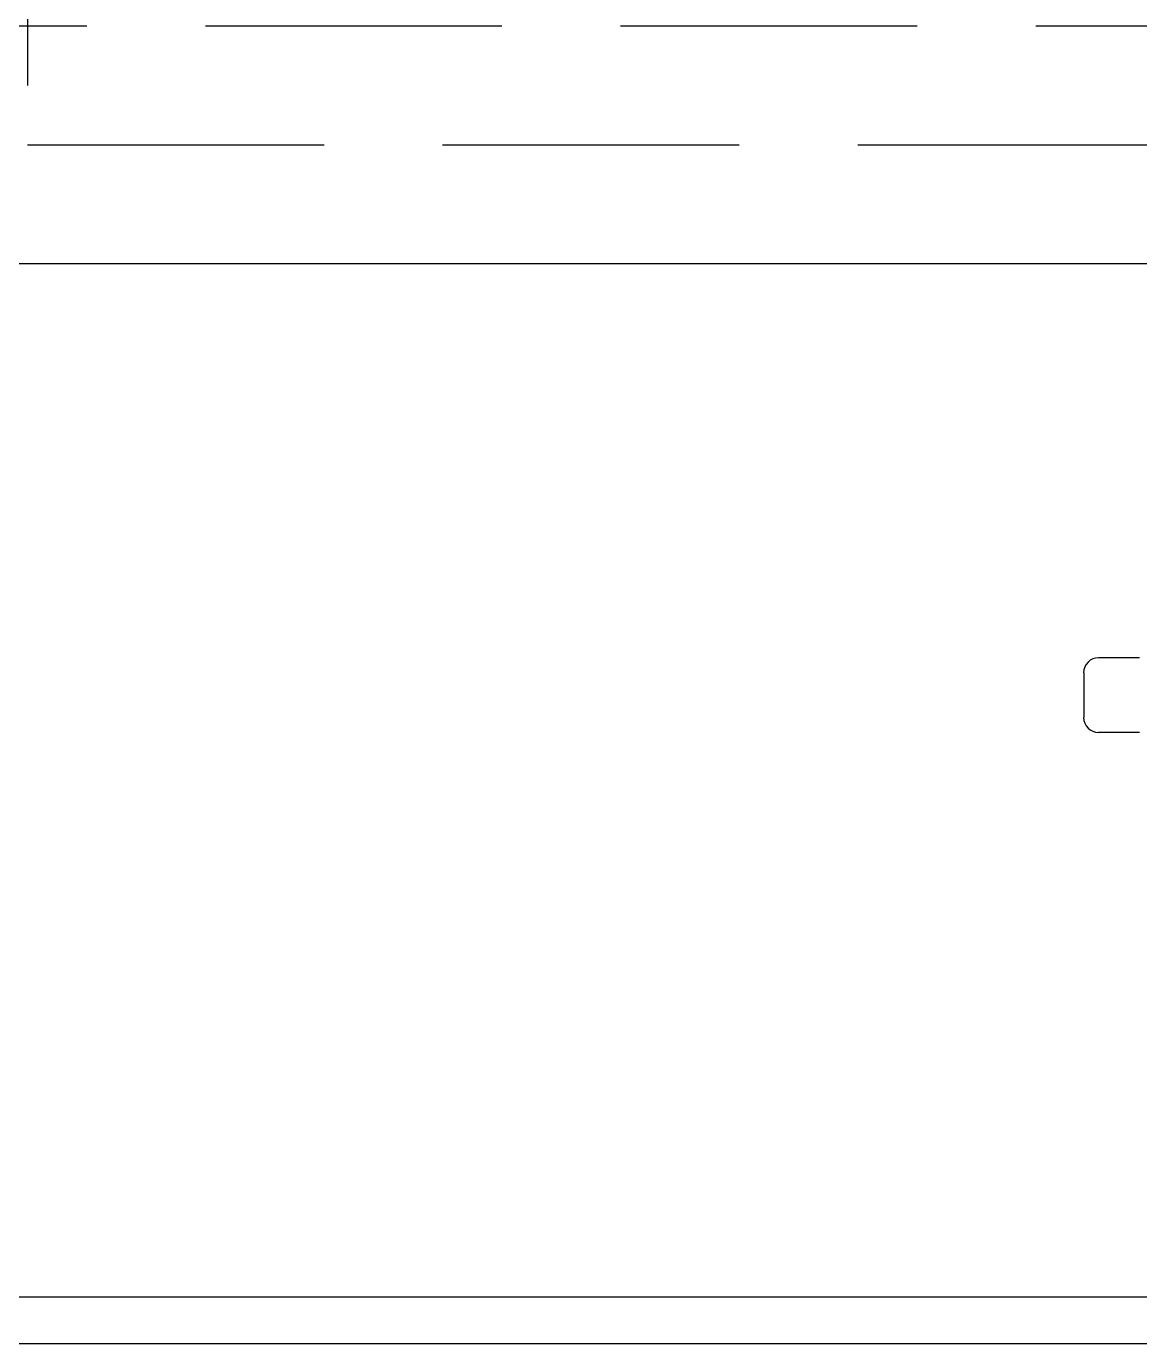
# Model space of a CAD drawing. Extents: x -1899985 to -450366, y 556196 to 2151267.
# Drawn here: x -1747411 to -1746473, y 576697 to 577807 of the extents above; entities that cross this region are included whole.
import ezdxf

# ---------------------------------------------------------------- set-up
doc = ezdxf.new("R2010")
doc.units = 0
doc.header["$LTSCALE"] = 1000
doc.header["$MEASUREMENT"] = 0
doc.linetypes.add('DASH', pattern=[0.35, 0.25, -0.1])
for name, color, linetype in [('A-LIN-V', 9, 'Continuous'), ('A-SFCE', 30, 'Continuous'), ('EWHS5T6M-3', 7, 'Continuous'), ('FHSGH10105-主梁-04', 7, 'Continuous'), ('FHSGH10105-主梁-06', 7, 'Continuous')]:
    doc.layers.add(name, color=color, linetype=linetype)

# ---------------------------------------------------------------- blocks, each defined once
blk = doc.blocks.new('G$C2C10B007')
at = {"layer": 'A-SFCE', "linetype": 'DASH'}
for p, q in [((-3050, 300), (-3050, 0)), ((-3050, 0), (3050, 0))]:
    blk.add_line(p, q, dxfattribs=at)
blk = doc.blocks.new('G$C845E5159')
at = {"layer": 'A-LIN-V'}
blk.add_blockref('G$C2C10B007', (8250, -1550), dxfattribs=at)
blk = doc.blocks.new('3243243')
at = {"color": 6, "linetype": 'DASH'}
blk.add_line((1570255.4, 577182.5), (1562425.4, 577182.5), dxfattribs=at)
at = {"layer": 'EWHS5T6M-3', "color": 4, "linetype": 'Continuous'}
for p, q in [((1567992.8, 576650.3), (1567958.2, 576650.3)), ((1567992.8, 576650.3), (1567958.2, 576650.3)), ((1567945.7, 576637.8), (1567945.7, 576600.1)), ((1567945.7, 576637.8), (1567945.7, 576600.1)), ((1567992.8, 576587.5), (1567958.2, 576587.5)), ((1567992.8, 576587.5), (1567958.2, 576587.5))]:
    blk.add_line(p, q, dxfattribs=at)
for centre, start, end in [((1567958.2, 576637.8), 90, 180), ((1567958.2, 576637.8), 90, 180), ((1567958.2, 576600.1), 180, 270), ((1567958.2, 576600.1), 180, 270)]:
    blk.add_arc(centre, 12.6, start, end, dxfattribs=at)
at = {"layer": 'FHSGH10105-主梁-04', "color": 4, "linetype": 'Continuous'}
blk.add_line((1562470.6, 576982.5), (1570255.4, 576982.5), dxfattribs=at)
at = {"layer": 'FHSGH10105-主梁-06', "color": 4, "linetype": 'Continuous'}
for p, q in [((1562724.4, 576111.8), (1570255.4, 576111.8)), ((1562731.1, 576072.5), (1570255.4, 576072.5))]:
    blk.add_line(p, q, dxfattribs=at)
blk = doc.blocks.new('b234swerwr')
at = {"layer": 'A-LIN-V'}
blk.add_blockref('3243243', (-3140460.8, 0), dxfattribs=at)

msp = doc.modelspace()

# ---------------------------------------------------------------- block references
at = {"layer": 'A-LIN-V'}
for name, p in [('G$C845E5159', (-1752610.4, 579257.5)), ('b234swerwr', (-174005, 625))]:
    msp.add_blockref(name, p, dxfattribs=at)

doc.saveas('drawing.dxf')
